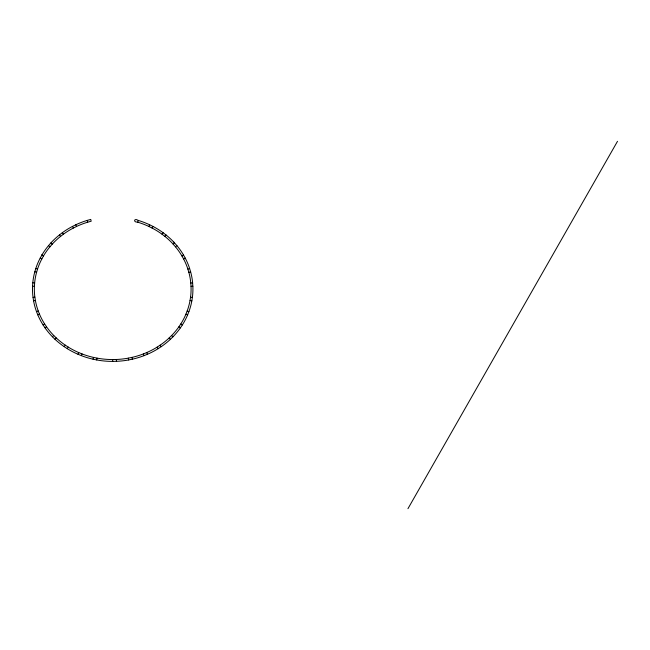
<?xml version="1.0" encoding="UTF-8"?>
<svg xmlns="http://www.w3.org/2000/svg" width="650" height="650" viewBox="0 0 650 650"><rect width="100%" height="100%" fill="white"/><g stroke="black" fill="none" stroke-linecap="round" stroke-linejoin="round"><path stroke-width="0.97" d="M41.998 254.857L39.756 258.944A68.031 68.031 0 0 0 35.791 268.499L34.409 273.317A65.861 65.861 0 0 0 32.841 282.319L32.532 286.877A65.358 65.358 0 0 0 33.036 297.391L33.8 302.006A66.731 66.731 0 0 0 36.506 311.626L37.903 315.144A69.444 69.444 0 0 0 42.941 324.732L45.565 328.624A73.669 73.669 0 0 0 52.422 336.773L54.982 339.284A78.065 78.065 0 0 0 63.733 346.344L67.811 349.009A82.81 82.81 0 0 0 77.992 354.274L82.591 356.111A86.539 86.539 0 0 0 93.056 359.198L97.029 360.011A88.611 88.611 0 0 0 112.011 361.4L117.041 361.294A88.489 88.489 0 0 0 128.668 359.954L133.559 358.914A86.182 86.182 0 0 0 144.024 355.664L147.68 354.169A82.737 82.737 0 0 0 157.836 348.871L161.915 346.19A77.976 77.976 0 0 0 170.422 339.3L174.005 335.717A73.174 73.174 0 0 0 180.399 327.876L182.618 324.521A69.404 69.404 0 0 0 187.623 314.909L189.28 310.602A66.479 66.479 0 0 0 191.856 300.804L192.408 297.253A65.398 65.398 0 0 0 192.879 286.626L192.554 282.067A65.951 65.951 0 0 0 190.629 271.822L189.199 267.207A68.404 68.404 0 0 0 185.226 258.091L183.3 254.637A71.858 71.858 0 0 0 176.971 245.708L173.826 242.141M41.998 254.857A71.793 71.793 0 0 1 48.295 245.903L50.863 242.929A76.034 76.034 0 0 1 58.386 235.771L62.327 232.708A80.884 80.884 0 0 1 71.833 226.752L76.245 224.559A85.239 85.239 0 0 1 87.067 220.447L90.74 219.416L91.195 221.203L87.587 222.219A83.322 83.322 0 0 0 77.009 226.232L72.703 228.377A79.072 79.072 0 0 0 63.399 234.203L59.564 237.193A74.206 74.206 0 0 0 52.227 244.172L49.709 247.073A69.981 69.981 0 0 0 43.574 255.799L41.397 259.781A66.219 66.219 0 0 0 37.538 269.076L36.197 273.764A64.033 64.033 0 0 0 34.678 282.514L34.377 286.934A63.554 63.554 0 0 0 34.864 297.164L35.604 301.641A64.903 64.903 0 0 0 38.244 311.001L39.593 314.421A67.624 67.624 0 0 0 44.501 323.757L47.06 327.543A71.858 71.858 0 0 0 53.747 335.489L56.241 337.935A76.245 76.245 0 0 0 64.789 344.833L68.778 347.433A80.966 80.966 0 0 0 78.723 352.584L83.224 354.38A84.711 84.711 0 0 0 93.47 357.402L97.354 358.191A86.759 86.759 0 0 0 112.028 359.556L116.951 359.458A86.645 86.645 0 0 0 128.334 358.142L133.128 357.126A84.362 84.362 0 0 0 143.366 353.941L146.941 352.471A80.892 80.892 0 0 0 156.877 347.295L160.851 344.679A76.172 76.172 0 0 0 169.162 337.951L172.656 334.457A71.337 71.337 0 0 0 178.888 326.812L181.058 323.546A67.559 67.559 0 0 0 185.924 314.186L187.533 310.001A64.659 64.659 0 0 0 190.044 300.471L190.58 297.009A63.546 63.546 0 0 0 191.043 286.691L190.718 282.262A64.139 64.139 0 0 0 188.849 272.301L187.452 267.816A66.568 66.568 0 0 0 183.593 258.944L181.716 255.588A70.054 70.054 0 0 0 175.541 246.878L172.477 243.409A74.758 74.758 0 0 0 164.848 236.364L161.923 234.13A79.154 79.154 0 0 0 152.482 228.256L148.168 226.127A83.387 83.387 0 0 0 137.768 222.194C132.763 222.438 134.176 217.547 138.312 220.431A85.191 85.191 0 0 1 148.931 224.445L153.359 226.623A81.022 81.022 0 0 1 163.02 232.651L166.002 234.926A76.57 76.57 0 0 1 173.826 242.141M96.704 359.946L97.053 358.134M93.056 359.198L93.47 357.402M137.768 222.194L138.312 220.431M81.372 355.648L82.022 353.925M77.992 354.274L78.723 352.584M148.882 226.46L149.662 224.786M152.1 228.053L152.953 226.411M407.948 508.69L617.5 141.31M67.259 348.66L68.234 347.092M64.212 346.678L65.252 345.158M162.045 234.227L163.15 232.749M164.848 236.364L166.002 234.926M54.982 339.284L56.241 337.935M52.422 336.773L53.747 335.489M173.217 244.205L174.574 242.954M175.492 246.805L176.898 245.619M45.012 327.844L46.516 326.779M43.071 324.943L44.623 323.952M181.951 255.986L183.544 255.06M183.601 258.944L185.234 258.091M37.765 314.819L39.471 314.113M36.506 311.626L38.244 311.001M187.891 269.108L189.629 268.499M188.849 272.301L190.629 271.822M33.564 300.787L35.376 300.438M33.036 297.391L34.864 297.164M190.791 283.026L192.627 282.856M191.027 286.333L192.863 286.244M32.565 286.219L34.401 286.301M32.792 282.823L34.629 282.994M190.548 297.196L192.376 297.456M190.044 300.471L191.856 300.804M34.808 271.789L36.587 272.269M35.791 268.499L37.538 269.076M187.168 311.025L188.906 311.651M185.924 314.186L187.623 314.909M40.211 258.066L41.844 258.919M41.892 255.028L43.485 255.962M180.781 323.976L182.333 324.967M178.888 326.812L180.399 327.868M48.547 245.594L49.961 246.781M50.863 242.929L52.227 244.172M171.649 335.514L172.933 336.846M169.162 337.951L170.422 339.3M59.434 234.918L60.604 236.348M62.327 232.708L63.408 234.203M160.136 345.174L161.176 346.694M157.162 347.116L158.137 348.684M72.499 226.403L73.353 228.036M75.79 224.77L76.57 226.444M146.713 352.568L147.428 354.266M143.366 353.941L144.024 355.664M87.189 220.415L87.685 222.186M131.918 357.402L132.34 359.198M128.334 358.142L128.668 359.954M116.35 359.483L116.423 361.319M112.71 359.556L112.718 361.4"/></g></svg>
